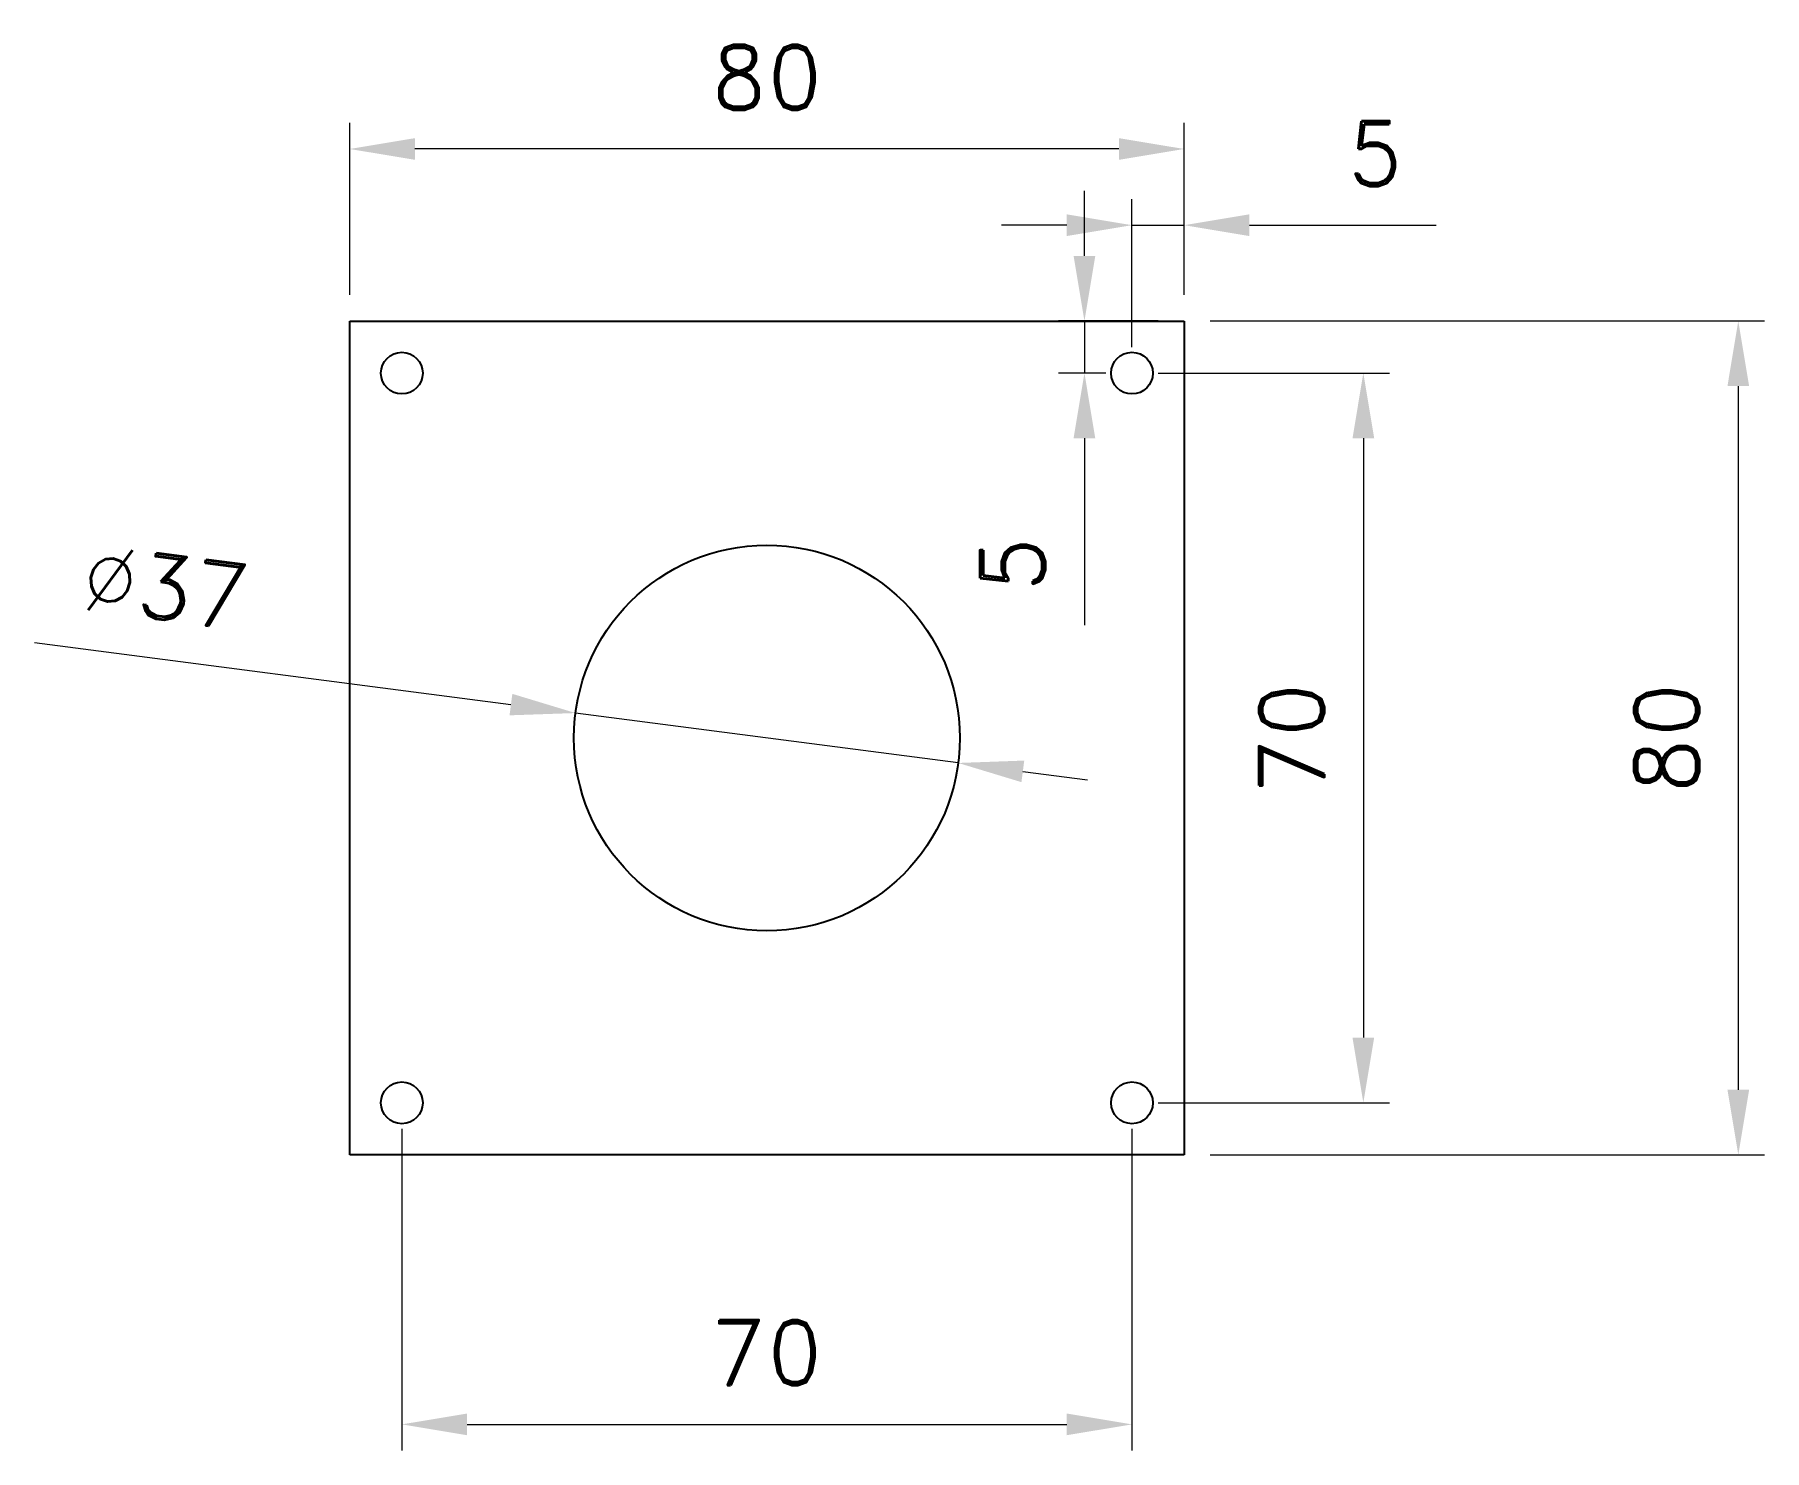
# Model space of a CAD drawing. Header units: inches. Extents: x 424 to 590, y -30 to 106.
import ezdxf

# ---------------------------------------------------------------- set-up
doc = ezdxf.new("R2010")
doc.units = ezdxf.units.IN
doc.header["$MEASUREMENT"] = 0
doc.styles.add('ROMAND', font='romand.shx')
doc.dimstyles.new('ISO-25-25', dxfattribs={"dimscale": 2.5, "dimtxt": 2.5, "dimasz": 2.5, "dimexe": 1, "dimexo": 1, "dimgap": 1.5, "dimtad": 1, "dimzin": 12, "dimdsep": 46, "dimtxsty": 'ROMAND', "dimcen": 2.5, "dimclrd": 1, "dimclre": 1, "dimclrt": 3, "dimadec": 4, "dimazin": 3, "dimtfac": 1, "dimtmove": 0, "dimatfit": 3, "dimfxl": 1.25, "dimlwd": 9, "dimlwe": 9, "dimarcsym": 0})

# ---------------------------------------------------------------- blocks, each defined once
blk = doc.blocks.new('*D10')
at = {"color": 1, "lineweight": 9, "transparency": 16777216}
for p, q in [((454.5, 80.93), (454.5, 97.43)), ((534.5, 80.93), (534.5, 97.43)), ((528.25, 94.93), (460.75, 94.93))]:
    blk.add_line(p, q, dxfattribs=at)
at = {"color": 1, "transparency": 16777216}
for points in [[(460.75, 95.97), (460.75, 93.89), (454.5, 94.93)], [(528.25, 95.97), (528.25, 93.89), (534.5, 94.93)]]:
    blk.add_solid(points, dxfattribs=at)
at = {"layer": 'Defpoints', "color": 0, "transparency": 16777216}
for p in [(454.5, 94.93), (454.5, 78.43), (534.5, 78.43)]:
    blk.add_point(p, dxfattribs=at)
at = {"color": 3, "transparency": 16777216, "insert": (494.5, 101.8), "char_height": 6.25, "attachment_point": 5, "style": 'ROMAND'}
blk.add_mtext('80', dxfattribs=at)
blk = doc.blocks.new('*D11')
at = {"color": 1, "lineweight": 9, "transparency": 16777216}
for p, q in [((537, 78.43), (590.13, 78.43)), ((587.63, 72.18), (587.63, 4.68)), ((537, -1.57), (590.13, -1.57))]:
    blk.add_line(p, q, dxfattribs=at)
at = {"color": 1, "transparency": 16777216}
for points in [[(586.59, 72.18), (588.67, 72.18), (587.63, 78.43)], [(586.59, 4.68), (588.67, 4.68), (587.63, -1.57)]]:
    blk.add_solid(points, dxfattribs=at)
at = {"layer": 'Defpoints', "color": 0, "transparency": 16777216}
for p in [(534.5, 78.43), (534.5, -1.57), (587.63, -1.57)]:
    blk.add_point(p, dxfattribs=at)
at = {"color": 3, "transparency": 16777216, "insert": (580.76, 38.43), "char_height": 6.25, "attachment_point": 5, "rotation": 90, "style": 'ROMAND'}
blk.add_mtext('80', dxfattribs=at)
blk = doc.blocks.new('*D18')
at = {"color": 1, "lineweight": 9, "transparency": 16777216}
for p, q in [((459.5, 0.93), (459.5, -29.92)), ((529.5, 0.93), (529.5, -29.92)), ((465.75, -27.42), (523.25, -27.42))]:
    blk.add_line(p, q, dxfattribs=at)
at = {"color": 1, "transparency": 16777216}
for points in [[(465.75, -26.38), (465.75, -28.46), (459.5, -27.42)], [(523.25, -26.38), (523.25, -28.46), (529.5, -27.42)]]:
    blk.add_solid(points, dxfattribs=at)
at = {"layer": 'Defpoints', "color": 0, "transparency": 16777216}
for p in [(459.5, 3.43), (529.5, 3.43), (529.5, -27.42)]:
    blk.add_point(p, dxfattribs=at)
at = {"color": 3, "transparency": 16777216, "insert": (494.5, -20.54), "char_height": 6.25, "attachment_point": 5, "style": 'ROMAND'}
blk.add_mtext('70', dxfattribs=at)
blk = doc.blocks.new('*D22')
at = {"color": 1, "lineweight": 9, "transparency": 16777216}
for p, q in [((532, 73.43), (554.18, 73.43)), ((551.68, 67.18), (551.68, 9.68)), ((532, 3.43), (554.18, 3.43))]:
    blk.add_line(p, q, dxfattribs=at)
at = {"color": 1, "transparency": 16777216}
for points in [[(550.64, 67.18), (552.72, 67.18), (551.68, 73.43)], [(550.64, 9.68), (552.72, 9.68), (551.68, 3.43)]]:
    blk.add_solid(points, dxfattribs=at)
at = {"layer": 'Defpoints', "color": 0, "transparency": 16777216}
for p in [(529.5, 73.43), (529.5, 3.43), (551.68, 3.43)]:
    blk.add_point(p, dxfattribs=at)
at = {"color": 3, "transparency": 16777216, "insert": (544.81, 38.43), "char_height": 6.25, "attachment_point": 5, "rotation": 90, "style": 'ROMAND'}
blk.add_mtext('70', dxfattribs=at)
blk = doc.blocks.new('*D48')
at = {"color": 1, "lineweight": 9, "transparency": 16777216}
for p, q in [((424.28, 47.59), (469.95, 41.63)), ((512.84, 36.03), (476.15, 40.82)), ((519.04, 35.22), (525.23, 34.41))]:
    blk.add_line(p, q, dxfattribs=at)
at = {"color": 1, "transparency": 16777216}
for points in [[(470.09, 42.66), (469.82, 40.6), (476.15, 40.82)], [(519.17, 36.26), (518.9, 34.19), (512.84, 36.03)]]:
    blk.add_solid(points, dxfattribs=at)
at = {"layer": 'Defpoints', "color": 0, "transparency": 16777216}
for p in [(476.15, 40.82), (512.84, 36.03)]:
    blk.add_point(p, dxfattribs=at)
at = {"color": 3, "transparency": 16777216, "insert": (436.86, 52.88), "char_height": 6.25, "attachment_point": 5, "rotation": 352.5642, "style": 'ROMAND'}
blk.add_mtext('∅37', dxfattribs=at)
blk = doc.blocks.new('*D54')
at = {"color": 1, "lineweight": 9, "transparency": 16777216}
for p, q in [((529.5, 75.93), (529.5, 90.12)), ((534.5, 80.93), (534.5, 90.12)), ((523.25, 87.62), (517, 87.62)), ((529.5, 87.62), (534.5, 87.62)), ((540.75, 87.62), (558.66, 87.62))]:
    blk.add_line(p, q, dxfattribs=at)
at = {"color": 1, "transparency": 16777216}
for points in [[(523.25, 88.66), (523.25, 86.58), (529.5, 87.62)], [(540.75, 88.66), (540.75, 86.58), (534.5, 87.62)]]:
    blk.add_solid(points, dxfattribs=at)
at = {"layer": 'Defpoints', "color": 0, "transparency": 16777216}
for p in [(534.5, 87.62), (534.5, 78.43), (529.5, 73.43)]:
    blk.add_point(p, dxfattribs=at)
at = {"color": 3, "transparency": 16777216, "insert": (552.83, 94.49), "char_height": 6.25, "attachment_point": 5, "style": 'ROMAND'}
blk.add_mtext('5', dxfattribs=at)
blk = doc.blocks.new('*D55')
at = {"color": 1, "lineweight": 9, "transparency": 16777216}
for p, q in [((524.94, 84.68), (524.94, 90.93)), ((532, 78.43), (522.44, 78.43)), ((524.94, 78.43), (524.94, 73.43)), ((527, 73.43), (522.44, 73.43)), ((524.94, 67.18), (524.94, 49.26))]:
    blk.add_line(p, q, dxfattribs=at)
at = {"color": 1, "transparency": 16777216}
for points in [[(523.9, 84.68), (525.98, 84.68), (524.94, 78.43)], [(523.9, 67.18), (525.98, 67.18), (524.94, 73.43)]]:
    blk.add_solid(points, dxfattribs=at)
at = {"layer": 'Defpoints', "color": 0, "transparency": 16777216}
for p in [(524.94, 78.43), (534.5, 78.43), (529.5, 73.43)]:
    blk.add_point(p, dxfattribs=at)
at = {"color": 3, "transparency": 16777216, "insert": (518.06, 55.09), "char_height": 6.25, "attachment_point": 5, "rotation": 90, "style": 'ROMAND'}
blk.add_mtext('5', dxfattribs=at)

msp = doc.modelspace()

# ---------------------------------------------------------------- linework, layer by layer
for p, q in [((454.495, 78.427), (534.495, 78.427)), ((454.495, -1.573), (454.495, 78.427)), ((534.495, 78.427), (534.495, -1.573)), ((534.495, -1.573), (454.495, -1.573))]:
    msp.add_line(p, q)
for centre, radius in [((459.495, 73.427), 2), ((529.495, 73.427), 2), ((494.495, 38.427), 18.5), ((459.495, 3.427), 2), ((529.495, 3.427), 2)]:
    msp.add_circle(centre, radius)

# ---------------------------------------------------------------- dimensions: what is measured, and where the dimension line sits
for base, p1, p2, picture, middle in [((454.495, 94.93), (534.495, 78.427), (454.495, 78.427), '*D10', (494.495, 101.805)), ((534.495, 87.619), (529.495, 73.427), (534.495, 78.427), '*D54', (552.829, 94.494)), ((529.495, -27.419), (459.495, 3.427), (529.495, 3.427), '*D18', (494.495, -20.544))]:
    dim = msp.add_linear_dim(base=base, p1=p1, p2=p2, dimstyle='ISO-25-25')
    dim.commit()
    dim.dimension.update_dxf_attribs({"geometry": picture, "text_midpoint": middle})
for base, p1, p2, picture, middle in [((524.938, 78.427), (529.495, 73.427), (534.495, 78.427), '*D55', (524.938, 55.093)), ((587.633, -1.573), (534.495, 78.427), (534.495, -1.573), '*D11', (587.633, 38.427))]:
    dim = msp.add_linear_dim(base=base, p1=p1, p2=p2, angle=90, dimstyle='ISO-25-25')
    dim.commit()
    dim.dimension.update_dxf_attribs({"geometry": picture, "text_midpoint": middle, "dimtype": 160})
dim = msp.add_linear_dim(base=(551.681, 3.427), p1=(529.495, 73.427), p2=(529.495, 3.427), angle=90, dimstyle='ISO-25-25')
dim.commit()
dim.dimension.update_dxf_attribs({"geometry": '*D22', "text_midpoint": (544.806, 38.427)})
dim = msp.add_diameter_dim_2p(p1=(512.84, 36.032), p2=(476.151, 40.821), dimstyle='ISO-25-25')
dim.commit()
dim.dimension.update_dxf_attribs({"geometry": '*D48', "text_midpoint": (435.971, 46.065), "dimtype": 163})

doc.saveas('drawing.dxf')
